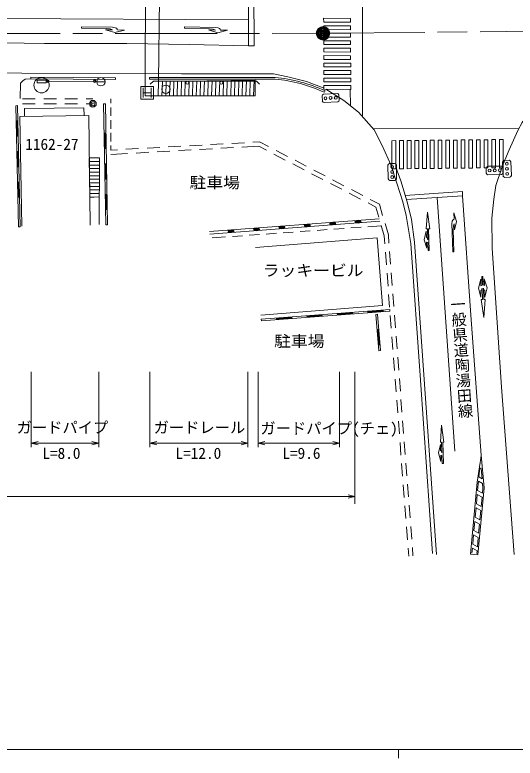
# Model space of a CAD drawing. Units: millimetres, scale not verified. Extents: x 40000 to 680000, y 20000 to 380000.
# Drawn here: x 222792 to 281745, y 204000 to 291642 of the extents above; entities that cross this region are included whole.
import ezdxf
from ezdxf.enums import TextEntityAlignment as Align

# ---------------------------------------------------------------- set-up
doc = ezdxf.new("R2010")
doc.units = ezdxf.units.MM
doc.header["$LTSCALE"] = 1000
doc.header["$PDMODE"] = 32
doc.header["$PDSIZE"] = 500
doc.linetypes.add('CHAIN', pattern=[18.5, 12, -1.5, 3.5, -1.5])
for name, color, linetype, lineweight in [('M-BGD', 7, 'Continuous', 13), ('M-BMK', 2, 'CHAIN', 13), ('M-BMK-OTRS', 5, 'Continuous', 13), ('M-BMK-ROW', 30, 'Continuous', 13), ('M-STR-HTXT', 7, 'Continuous', 13), ('M-STR-STR1', 1, 'Continuous', 13), ('M-STR-STRC', 7, 'Continuous', 13), ('M-TTL-BAND', 7, 'Continuous', 13)]:
    doc.layers.add(name, color=color, linetype=linetype, lineweight=lineweight)
doc.layers.add('M-BMK-HTXT', color=7, linetype='Continuous')
doc.layers.add('M-OTRS', color=6, linetype='Continuous')
doc.styles.add('@ＭＳ ゴシック', font='')
doc.styles.add('ＭＳ ゴシック', font='')
doc.styles.get('@ＭＳ ゴシック').set_extended_font_data('@MS Gothic')
doc.styles.get('ＭＳ ゴシック').set_extended_font_data('MS Gothic')

msp = doc.modelspace()

# ---------------------------------------------------------------- linework, layer by layer
at = {"layer": 'M-BGD'}
for p, q in [((238673, 284070), (253456, 284076)), ((225414, 283946), (226464, 283946)), ((225414, 283646), (225414, 283946)), ((226464, 283646), (225414, 283646)), ((226464, 283946), (226464, 283646)), ((226841, 283800), (232052, 283827)), ((232439, 283761), (233439, 283761)), ((237635, 281713), (237635, 283213)), ((237635, 283213), (239135, 283213)), ((238746, 283464), (239121, 283839)), ((239121, 283839), (251255, 283827)), ((239135, 283213), (239135, 281713)), ((251255, 283827), (251630, 283452)), ((237916, 283026), (237916, 281901)), ((237916, 282463), (238854, 282463)), ((238854, 283026), (238854, 281901)), ((259179, 282294), (260776, 282386)), ((259365, 282690), (259283, 282511)), ((223687, 281760), (225187, 281760)), ((226187, 281759), (227687, 281758)), ((228687, 281758), (230187, 281757)), ((231187, 281756), (231985, 281756)), ((234083, 281219), (234083, 281750)), ((239135, 281713), (237635, 281713)), ((258991, 282083), (259025, 281484)), ((260834, 281388), (259236, 281296)), ((261022, 281599), (260987, 282198)), ((223096, 280937), (222896, 280932)), ((222896, 280932), (223201, 266650)), ((223096, 280937), (223401, 266655)), ((223687, 281160), (225187, 281160)), ((226187, 281159), (227687, 281158)), ((228687, 281158), (230187, 281157)), ((231187, 281156), (231984, 281156)), ((233254, 281163), (233454, 281166)), ((233520, 266876), (233254, 281163)), ((233720, 266879), (233454, 281166)), ((234083, 279719), (234083, 280719)), ((223369, 279666), (223623, 266722)), ((223135, 279137), (222935, 279133)), ((222975, 279134), (223013, 277334)), ((223015, 279134), (223053, 277335)), ((223055, 279135), (223093, 277336)), ((223095, 279136), (223133, 277337)), ((234083, 278219), (234083, 279219)), ((222973, 277333), (223173, 277337)), ((233519, 277678), (233319, 277674)), ((233392, 275875), (233359, 277675)), ((233432, 275876), (233399, 277675)), ((233472, 275876), (233439, 277676)), ((233512, 275877), (233479, 277677)), ((234083, 276719), (234083, 277719)), ((234083, 275688), (234083, 276219)), ((240861, 276063), (242358, 276145)), ((243357, 276201), (244855, 276283)), ((245853, 276338), (247351, 276421)), ((248349, 276476), (249847, 276559)), ((249557, 276042), (251523, 276151)), ((250845, 276614), (251632, 276658)), ((251523, 276151), (252433, 275678)), ((251632, 276658), (252698, 276104)), ((223211, 275538), (223011, 275534)), ((223051, 275534), (223090, 273735)), ((223091, 275535), (223130, 273736)), ((223131, 275536), (223170, 273737)), ((223171, 275537), (223210, 273737)), ((233352, 275874), (233552, 275878)), ((234083, 275688), (234870, 275732)), ((234111, 275189), (236077, 275298)), ((235868, 275787), (237366, 275870)), ((237076, 275353), (238573, 275436)), ((238364, 275925), (239862, 276008)), ((239572, 275491), (241070, 275574)), ((242068, 275629), (243566, 275711)), ((244564, 275767), (246062, 275849)), ((247060, 275904), (248558, 275987)), ((253320, 275218), (254652, 274527)), ((253585, 275644), (254916, 274953)), ((231570, 274357), (232751, 274357)), ((255804, 274492), (257135, 273801)), ((281042, 274505), (280443, 274480)), ((223050, 273734), (223250, 273738)), ((231576, 273937), (232750, 273937)), ((231581, 273517), (232748, 273517)), ((233586, 274078), (233386, 274074)), ((233459, 272276), (233426, 274075)), ((233499, 272276), (233466, 274076)), ((233539, 272277), (233506, 274077)), ((233579, 272278), (233546, 274077)), ((255539, 274066), (256871, 273375)), ((266772, 272308), (266751, 273908)), ((267548, 274119), (266948, 274111)), ((267751, 273921), (267772, 272322)), ((278330, 273582), (278340, 272982)), ((278526, 273786), (280126, 273813)), ((280317, 272674), (280251, 274272)), ((280340, 273017), (280330, 273617)), ((281250, 274313), (281316, 272714)), ((231587, 273097), (232747, 273097)), ((231592, 272677), (232745, 272677)), ((257758, 272914), (259089, 272223)), ((258023, 273340), (259354, 272649)), ((280143, 272813), (278544, 272786)), ((223288, 271939), (223088, 271934)), ((223128, 271935), (223167, 270136)), ((223168, 271936), (223207, 270137)), ((223208, 271937), (223247, 270137)), ((223248, 271938), (223287, 270138)), ((231598, 272257), (232744, 272257)), ((231604, 271837), (232743, 271837)), ((233419, 272275), (233619, 272279)), ((259977, 271762), (261308, 271071)), ((260242, 272188), (261573, 271497)), ((266975, 272111), (267575, 272119)), ((280524, 272482), (281124, 272506)), ((231609, 271417), (232741, 271417)), ((231615, 270997), (232740, 270997)), ((262460, 271036), (263792, 270345)), ((223127, 270135), (223327, 270139)), ((231621, 270577), (232738, 270577)), ((231626, 270157), (232140, 270157)), ((233653, 270479), (233453, 270475)), ((233526, 268676), (233493, 270476)), ((233566, 268677), (233533, 270477)), ((233606, 268678), (233573, 270477)), ((233646, 268678), (233613, 270478)), ((262196, 270610), (263527, 269919)), ((272556, 270117), (274630, 240193)), ((264415, 269458), (265325, 268986)), ((264679, 269884), (265745, 269331)), ((265745, 269331), (266134, 267994)), ((233486, 268675), (233686, 268679)), ((265325, 268986), (265677, 267776)), ((271417, 268394), (271272, 266396)), ((271679, 266408), (271417, 268394)), ((274531, 268291), (274552, 267558)), ((274531, 268291), (274835, 267291)), ((245729, 266078), (265732, 267588)), ((265811, 267314), (245750, 265800)), ((274386, 267435), (274328, 267298)), ((274463, 267525), (274386, 267435)), ((274552, 267558), (274463, 267525)), ((223401, 266655), (223201, 266650)), ((233520, 266876), (233720, 266879)), ((260393, 266372), (261590, 266458)), ((262388, 266515), (263585, 266601)), ((264383, 266658), (265969, 266772)), ((265956, 266816), (266309, 265606)), ((266414, 267033), (266803, 265696)), ((274328, 267298), (274293, 267000)), ((274387, 263700), (274293, 267000)), ((274470, 266783), (274449, 266362)), ((274568, 267008), (274470, 266783)), ((274568, 267008), (274589, 266275)), ((274835, 267291), (274589, 266275)), ((248424, 265512), (249621, 265598)), ((250419, 265655), (251616, 265741)), ((252414, 265798), (253611, 265884)), ((254408, 265942), (255605, 266028)), ((256403, 266085), (257600, 266171)), ((258398, 266228), (259595, 266314)), ((266309, 265606), (266382, 264656)), ((266803, 265696), (266878, 264720)), ((271280, 266124), (271037, 265120)), ((271272, 266396), (271408, 266400)), ((271280, 266124), (271301, 265400)), ((271408, 266400), (271445, 265132)), ((271543, 266404), (271679, 266408)), ((271543, 266404), (271618, 263868)), ((274524, 263704), (274449, 266362)), ((246039, 265341), (247626, 265455)), ((271037, 265120), (271338, 264132)), ((271301, 265400), (271387, 265344)), ((271317, 264856), (271338, 264132)), ((271317, 264856), (271451, 264791)), ((271387, 265344), (271445, 265132)), ((271451, 264791), (271456, 264770)), ((271456, 264770), (271482, 263864)), ((271482, 263864), (271618, 263868)), ((266458, 263659), (266573, 262163)), ((266955, 263723), (267070, 262228)), ((274524, 263704), (274387, 263700)), ((267146, 261230), (267261, 259735)), ((266650, 261166), (266764, 259671)), ((277418, 259408), (277694, 260478)), ((277704, 259703), (277694, 260478)), ((277954, 260790), (277809, 260785)), ((277845, 259779), (277809, 260785)), ((277989, 259821), (277954, 260790)), ((278137, 259730), (278110, 260504)), ((278438, 259450), (278110, 260504)), ((277704, 259703), (277845, 259779)), ((277801, 259185), (277857, 259430)), ((277906, 258073), (277857, 259430)), ((277994, 259799), (277989, 259821)), ((278137, 259730), (277994, 259799)), ((278066, 259208), (278002, 259434)), ((278051, 258078), (278002, 259434)), ((278186, 258374), (278438, 259450)), ((266841, 258674), (266956, 257178)), ((267337, 258738), (267452, 257242)), ((277722, 258346), (277418, 259408)), ((277712, 259122), (277801, 259185)), ((277722, 258346), (277712, 259122)), ((278158, 259149), (278066, 259208)), ((278186, 258374), (278158, 259149)), ((277906, 258073), (277760, 258068)), ((277760, 258068), (278054, 255945)), ((278196, 258084), (278051, 258078)), ((278054, 255945), (278196, 258084)), ((251822, 255755), (266977, 256903)), ((264389, 256667), (266184, 256803)), ((266196, 256643), (266181, 256843)), ((266977, 256903), (266992, 256703)), ((251837, 255556), (266992, 256703)), ((253620, 255851), (255415, 255987)), ((253623, 255811), (255418, 255947)), ((255427, 255827), (255412, 256027)), ((257207, 256163), (257222, 255963)), ((257210, 256123), (259004, 256259)), ((257213, 256083), (259007, 256219)), ((257216, 256043), (259010, 256179)), ((257219, 256003), (259013, 256139)), ((259016, 256099), (259001, 256299)), ((260796, 256435), (260811, 256235)), ((260799, 256395), (262594, 256531)), ((260802, 256355), (262597, 256491)), ((260805, 256315), (262600, 256451)), ((260808, 256275), (262603, 256411)), ((262606, 256371), (262591, 256571)), ((264386, 256707), (264401, 256507)), ((264392, 256627), (266187, 256763)), ((264395, 256587), (266190, 256723)), ((264398, 256547), (266193, 256683)), ((265545, 256340), (265346, 256323)), ((265346, 256323), (265699, 252035)), ((265545, 256340), (265898, 252052)), ((267032, 256181), (267147, 254685)), ((267529, 256245), (267644, 254750)), ((251822, 255755), (251837, 255556)), ((253617, 255891), (253632, 255691)), ((253626, 255771), (255421, 255907)), ((253629, 255731), (255424, 255867)), ((265693, 254546), (265493, 254529)), ((265533, 254533), (265681, 252739)), ((265573, 254536), (265721, 252742)), ((265613, 254539), (265761, 252745)), ((265653, 254542), (265801, 252749)), ((267224, 253688), (267338, 252193)), ((267720, 253752), (267835, 252257)), ((265641, 252735), (265841, 252752)), ((265898, 252052), (265699, 252035)), ((267415, 251196), (267530, 249700)), ((267911, 251260), (268026, 249764)), ((267606, 248703), (267721, 247207)), ((268103, 248767), (268218, 247272)), ((268294, 246274), (268409, 244779)), ((267798, 246210), (267912, 244715)), ((267989, 243718), (268104, 242222)), ((268485, 243782), (268600, 242286)), ((273085, 243256), (272940, 241258)), ((273347, 241270), (273085, 243256)), ((268180, 241225), (268295, 239729)), ((268677, 241289), (268792, 239794)), ((272940, 241258), (273075, 241262)), ((273075, 241262), (273113, 239994)), ((273211, 241266), (273347, 241270)), ((273211, 241266), (273286, 238731)), ((272948, 240986), (272705, 239982)), ((272948, 240986), (272969, 240262)), ((272969, 240262), (273054, 240206)), ((273054, 240206), (273113, 239994)), ((272705, 239982), (273006, 238994)), ((272985, 239719), (273006, 238994)), ((272985, 239719), (273119, 239653)), ((273119, 239653), (273123, 239632)), ((273123, 239632), (273150, 238727)), ((277757, 239719), (277661, 239102)), ((277757, 239719), (278096, 235878)), ((278096, 235878), (277757, 239719)), ((268372, 238732), (268486, 237237)), ((268868, 238796), (268983, 237301)), ((273150, 238727), (273286, 238731)), ((277623, 238858), (277262, 236542)), ((277661, 239102), (277623, 238858)), ((277567, 238247), (277468, 237156)), ((277745, 238147), (277567, 238247)), ((277852, 236940), (277745, 238147)), ((277424, 236664), (277325, 235573)), ((277900, 236397), (277424, 236664)), ((277468, 237156), (277852, 236940)), ((268563, 236240), (268678, 234744)), ((269059, 236304), (269174, 234808)), ((276491, 228034), (277262, 236542)), ((277262, 236542), (276491, 228034)), ((278096, 235878), (277363, 227990)), ((277363, 227990), (278096, 235878)), ((277888, 235256), (277945, 235878)), ((277945, 235878), (277900, 236397)), ((277280, 235082), (277181, 233990)), ((277842, 234766), (277280, 235082)), ((277325, 235573), (277888, 235256)), ((277741, 233675), (277842, 234766)), ((268754, 233747), (268869, 232251)), ((269251, 233811), (269366, 232316)), ((277137, 233499), (277038, 232407)), ((277695, 233185), (277137, 233499)), ((277181, 233990), (277741, 233675)), ((277594, 232094), (277695, 233185)), ((277038, 232407), (277594, 232094)), ((276993, 231916), (276894, 230824)), ((277548, 231604), (276993, 231916)), ((277447, 230513), (277548, 231604)), ((268946, 231254), (269060, 229759)), ((269442, 231318), (269557, 229823)), ((276894, 230824), (277447, 230513)), ((276850, 230333), (276751, 229241)), ((277401, 230023), (276850, 230333)), ((277300, 228932), (277401, 230023)), ((269137, 228762), (269210, 227812)), ((269633, 228826), (269708, 227850)), ((276706, 228750), (276654, 228176)), ((277254, 228442), (276706, 228750)), ((276751, 229241), (277300, 228932)), ((276491, 228034), (277363, 227990)), ((277227, 228147), (277254, 228442))]:
    msp.add_line(p, q, dxfattribs=at)
for points in [[(280353, 274042), (281034, 275733), (282051, 277990), (282563, 278935), (283396, 280072), (285045, 281321), (286006, 282089), (288055, 282826), (290745, 283722), (292478, 284042), (293176, 284674), (296218, 285195), (309788, 285405), (321372, 285421), (335795, 285551)], [(223423, 281761), (223454, 283576), (223728, 283866), (223986, 284046), (224676, 284085)], [(253456, 284274), (238673, 284268), (238673, 284070)], [(259419, 282866), (261578, 281525), (263303, 280187), (265131, 278086), (266113, 276150), (267098, 273953)], [(223920, 279673), (223911, 280607), (230935, 280663), (230955, 279768)], [(231671, 266831), (231497, 279775), (223369, 279666)], [(231564, 274777), (232752, 274777), (232726, 266934)], [(232737, 270167), (231626, 270148), (231564, 274777)], [(271992, 228141), (270577, 248566), (269453, 264665), (268891, 268000), (268517, 269613), (267794, 271794), (267098, 273953)], [(272495, 228028), (269883, 264824), (269515, 267530), (269026, 269611), (268290, 272077), (267674, 273680)], [(281632, 228019), (280155, 247725), (279045, 264115), (279005, 267685), (279229, 269895), (279485, 271528), (280183, 273619)], [(268805, 270353), (275532, 270806), (275561, 270315), (268946, 269880)], [(277757, 239719), (276520, 256223), (275561, 270315)], [(251792, 256234), (266127, 257374), (265492, 265344), (251158, 264204)]]:
    msp.add_lwpolyline(points, dxfattribs=at)
msp.add_lwpolyline([(224676, 284085), (234649, 284027), (234650, 284229), (224678, 284286)], close=True, dxfattribs=at)
for centre, radius in [((225939, 283346), 900), ((232202, 283827), 150), ((232939, 283761), 500), ((226691, 283799), 150), ((226691, 283799), 120), ((226691, 283799), 100), ((232202, 283827), 120), ((232202, 283827), 100), ((240595, 282868), 500), ((243121, 283635), 175), ((247121, 283631), 175), ((259407, 281806), 167), ((260006, 281841), 167), ((260605, 281875), 167), ((267253, 273715), 167), ((278735, 273289), 167), ((279335, 273300), 167), ((279935, 273310), 167), ((280759, 274093), 167), ((280783, 273493), 167), ((267261, 273115), 167), ((267270, 272515), 167), ((280808, 272894), 167)]:
    msp.add_circle(centre, radius, dxfattribs=at)
for centre, radius, start, end in [((251619, 265610), 18754, 65.60529, 84.3773), ((251619, 265610), 18557, 65.60529, 84.31718), ((259284, 282011), 302, 110.42216, 166.17095), ((260691, 282077), 320, 22.09313, 74.49997), ((259314, 281595), 310, 201.11599, 255.47711), ((260715, 281683), 318, 291.86678, 344.72632), ((280550, 274190), 310, 110.15674, 164.51787), ((280965, 274212), 302, 19.46291, 75.2117), ((267047, 273817), 310, 108.59366, 162.95478), ((267463, 273828), 302, 17.89983, 73.64862), ((278633, 273486), 318, 109.55799, 162.41753), ((280036, 273517), 310, 18.8072, 73.16832), ((278642, 273091), 320, 199.78434, 252.19118), ((280049, 273101), 302, 288.11337, 343.86216), ((280613, 272787), 318, 200.90753, 253.76708), ((281009, 272805), 320, 291.13389, 343.54072), ((267072, 272413), 318, 199.34445, 252.20399), ((267468, 272421), 320, 289.5708, 341.97764), ((263205, 267451), 354, 193.11386, 355.51904), ((263263, 267068), 354, 13.11386, 175.51904), ((263205, 267451), 283, 195.3379, 353.295), ((263263, 267068), 283, 15.3379, 173.295), ((263205, 267451), 212, 199.08422, 349.54867), ((263205, 267451), 142, 206.79595, 341.83694), ((263205, 267451), 100, 217.11362, 331.51928), ((251239, 266548), 354, 193.11386, 355.51904), ((251297, 266165), 354, 13.11386, 175.51904), ((251239, 266548), 283, 195.3379, 353.295), ((251297, 266165), 283, 15.3379, 173.295), ((251239, 266548), 212, 199.08422, 349.54867), ((251239, 266548), 142, 206.79595, 341.83694), ((251239, 266548), 100, 217.11362, 331.51928), ((254230, 266774), 354, 193.11386, 355.51904), ((254289, 266390), 354, 13.11386, 175.51904), ((254230, 266774), 283, 195.3379, 353.295), ((254289, 266390), 283, 15.3379, 173.295), ((254230, 266774), 212, 199.08422, 349.54867), ((254289, 266390), 212, 19.08422, 169.54867), ((254230, 266774), 142, 206.79595, 341.83694), ((254230, 266774), 100, 217.11362, 331.51928), ((254289, 266390), 142, 26.79595, 161.83694), ((254289, 266390), 100, 37.11362, 151.51928), ((257222, 267000), 354, 193.11386, 355.51904), ((257280, 266616), 354, 13.11386, 175.51904), ((257222, 267000), 283, 195.3379, 353.295), ((257280, 266616), 283, 15.3379, 173.295), ((257222, 267000), 212, 199.08422, 349.54867), ((257280, 266616), 212, 19.08422, 169.54867), ((257222, 267000), 142, 206.79595, 341.83694), ((257222, 267000), 100, 217.11362, 331.51928), ((257280, 266616), 142, 26.79595, 161.83694), ((257280, 266616), 100, 37.11362, 151.51928), ((260213, 267226), 354, 193.11386, 355.51904), ((260272, 266842), 354, 13.11386, 175.51904), ((260213, 267226), 283, 195.3379, 353.295), ((260272, 266842), 283, 15.3379, 173.295), ((260213, 267226), 212, 199.08422, 349.54867), ((260272, 266842), 212, 19.08422, 169.54867), ((260213, 267226), 142, 206.79595, 341.83694), ((260213, 267226), 100, 217.11362, 331.51928), ((260272, 266842), 142, 26.79595, 161.83694), ((260272, 266842), 100, 37.11362, 151.51928), ((263263, 267068), 212, 19.08422, 169.54867), ((263263, 267068), 142, 26.79595, 161.83694), ((263263, 267068), 100, 37.11362, 151.51928), ((248247, 266322), 354, 193.11386, 355.51904), ((248306, 265939), 354, 13.11386, 175.51904), ((248247, 266322), 283, 195.3379, 353.295), ((248306, 265939), 283, 15.3379, 173.295), ((248247, 266322), 212, 199.08422, 349.54867), ((248306, 265939), 212, 19.08422, 169.54867), ((248247, 266322), 142, 206.79595, 341.83694), ((248247, 266322), 100, 217.11362, 331.51928), ((248306, 265939), 142, 26.79595, 161.83694), ((248306, 265939), 100, 37.11362, 151.51928), ((251297, 266165), 212, 19.08422, 169.54867), ((251297, 266165), 142, 26.79595, 161.83694), ((251297, 266165), 100, 37.11362, 151.51928)]:
    msp.add_arc(centre, radius, start, end, dxfattribs=at)
at = {"layer": 'M-BMK'}
for points in [[(259111, 289465), (309142, 289944), (352487, 289902), (403619, 290105), (475997, 290593), (543892, 291212), (568269, 291356)], [(67747, 289170), (127526, 289186), (167938, 289329), (216116, 289420), (259111, 289465)]]:
    msp.add_lwpolyline(points, dxfattribs=at)
at = {"layer": 'M-BMK-OTRS'}
msp.add_lwpolyline([(114722, 285202), (171581, 285374), (187052, 285176), (198471, 284915), (209149, 284811), (223598, 284766), (242420, 284692), (253281, 284691), (254978, 284343), (257141, 283802), (259116, 283055), (259220, 282990)], dxfattribs=at)
at = {"layer": 'M-BMK-ROW'}
msp.add_circle((231984, 281156), 400, dxfattribs=at)
msp.add_point((231984, 281156), dxfattribs=at)
at = {"layer": 'M-OTRS'}
msp.add_point((259111, 289465), dxfattribs=at)
at = {"layer": 'M-STR-HTXT'}
for p, q in [((224724, 249556), (224724, 240670)), ((232677, 249556), (232677, 240670)), ((238714, 249556), (238714, 240670)), ((250245, 249556), (250245, 240670)), ((251455, 249556), (251455, 240670)), ((261044, 249556), (261044, 240670)), ((262860, 249556), (262860, 233992)), ((224724, 241123), (225524, 241323)), ((224724, 241123), (232677, 241123)), ((224724, 241123), (225524, 240923)), ((232677, 241123), (231877, 241323)), ((232677, 241123), (231877, 240923)), ((238714, 241123), (239514, 241323)), ((238714, 241123), (250245, 241123)), ((238714, 241123), (239514, 240923)), ((250245, 241123), (249445, 241323)), ((250245, 241123), (249445, 240923)), ((251455, 241123), (252255, 241323)), ((251455, 241123), (261044, 241123)), ((251455, 241123), (252255, 240923)), ((261044, 241123), (260244, 241323)), ((261044, 241123), (260244, 240923)), ((262860, 234853), (262060, 235053)), ((138717, 234853), (262860, 234853)), ((262860, 234853), (262060, 234653))]:
    msp.add_line(p, q, dxfattribs=at)
at = {"layer": 'M-STR-STR1'}
for p, q in [((239722, 283767), (239846, 295288)), ((240172, 283774), (240122, 282102)), ((240623, 283780), (240573, 282102)), ((241073, 283786), (241023, 282102)), ((241524, 283793), (241473, 282102)), ((241974, 283799), (241923, 282102)), ((242424, 283806), (242373, 282102)), ((242875, 283812), (242824, 282102)), ((243325, 283818), (243274, 282101)), ((243775, 283825), (243724, 282101)), ((244226, 283831), (244174, 282101)), ((244676, 283838), (244624, 282101)), ((245127, 283844), (245075, 282101)), ((245577, 283850), (245525, 282101)), ((246027, 283857), (245975, 282101)), ((246478, 283863), (246425, 282101)), ((246928, 283870), (246875, 282101)), ((247379, 283876), (247326, 282101)), ((247829, 283882), (247776, 282101)), ((248279, 283889), (248226, 282101)), ((248730, 283895), (248676, 282101)), ((249180, 283902), (249126, 282101)), ((249631, 283908), (249577, 282101)), ((250081, 283914), (250027, 282100)), ((250531, 283921), (250477, 282100)), ((250982, 283927), (250927, 282100))]:
    msp.add_line(p, q, dxfattribs=at)
msp.add_lwpolyline([(239850, 297056), (238195, 297105), (238145, 282081), (239672, 282102)], dxfattribs=at)
msp.add_lwpolyline([(239722, 283767), (239672, 282102), (251127, 282100), (251120, 283929)], close=True, dxfattribs=at)
at = {"layer": 'M-STR-STRC'}
for p, q in [((263738, 295723), (263759, 279663)), ((215891, 291241), (250322, 291047)), ((230627, 290085), (230630, 290237)), ((230630, 290237), (234284, 290178)), ((234612, 290124), (234284, 290178)), ((234760, 290054), (234612, 290124)), ((242768, 290060), (242770, 290212)), ((242770, 290212), (246424, 290153)), ((246752, 290099), (246424, 290153)), ((246901, 290029), (246752, 290099)), ((230627, 290085), (233571, 290037)), ((234279, 289873), (233467, 289886)), ((234578, 289564), (233467, 289886)), ((234035, 289992), (233571, 290037)), ((234279, 289873), (234035, 289992)), ((235699, 289850), (234578, 289564)), ((234856, 289964), (234760, 290054)), ((234888, 289863), (234856, 289964)), ((235699, 289850), (234888, 289863)), ((242768, 290060), (245711, 290012)), ((246419, 289849), (245607, 289862)), ((246718, 289539), (245607, 289862)), ((246175, 289968), (245711, 290012)), ((246419, 289849), (246175, 289968)), ((247840, 289825), (246718, 289539)), ((246996, 289939), (246901, 290029)), ((247028, 289839), (246996, 289939)), ((247840, 289825), (247028, 289839)), ((262333, 280939), (262304, 282857)), ((264985, 278254), (282163, 278197))]:
    msp.add_line(p, q, dxfattribs=at)
for points in [[(250309, 294356), (250335, 288009), (250980, 288009), (250936, 294352)], [(250335, 288009), (243380, 288134), (235977, 288270), (226286, 288251), (216693, 288403), (211681, 288531)]]:
    msp.add_lwpolyline(points, dxfattribs=at)
for points in [[(259180, 291236), (262340, 291225), (262342, 290775), (259182, 290786)], [(259184, 290356), (262344, 290345), (262346, 289895), (259187, 289906)], [(259189, 289476), (262348, 289465), (262350, 289015), (259191, 289026)], [(259193, 288596), (262352, 288586), (262355, 288136), (259195, 288146)], [(259197, 287716), (262357, 287706), (262359, 287256), (259199, 287266)], [(259201, 286836), (262361, 286826), (262363, 286376), (259204, 286386)], [(259206, 285957), (262365, 285946), (262367, 285496), (259208, 285507)], [(259210, 285077), (262369, 285066), (262372, 284616), (259212, 284627)], [(259214, 284197), (262374, 284186), (262376, 283736), (259216, 283747)], [(259218, 283317), (262378, 283306), (262380, 282856), (259221, 282867)], [(267224, 276804), (267224, 273484), (267674, 273489), (267674, 276808)], [(268129, 276813), (268129, 273493), (268579, 273498), (268579, 276818)], [(269035, 276822), (269035, 273503), (269485, 273507), (269485, 276827)], [(269941, 276832), (269941, 273512), (270391, 273517), (270391, 276837)], [(270846, 276841), (270846, 273522), (271296, 273526), (271296, 276846)], [(271752, 276851), (271752, 273531), (272202, 273536), (272202, 276855)], [(272658, 276860), (272658, 273541), (273108, 273545), (273108, 276865)], [(273563, 276870), (273563, 273550), (274013, 273555), (274013, 276874)], [(274469, 276879), (274469, 273559), (274919, 273564), (274919, 276884)], [(275375, 276889), (275375, 273569), (275825, 273574), (275825, 276893)], [(276280, 276898), (276280, 273578), (276730, 273583), (276730, 276903)], [(277186, 276907), (277186, 273588), (277636, 273593), (277636, 276912)], [(278092, 276917), (278092, 273597), (278542, 273602), (278542, 276922)], [(278997, 276926), (278997, 273607), (279447, 273611), (279447, 276931)], [(279903, 276936), (279903, 273616), (280353, 273621), (280353, 276941)]]:
    msp.add_lwpolyline(points, close=True, dxfattribs=at)
at = {"layer": 'M-TTL-BAND'}
for p, q in [((40000, 205000), (579000, 205000)), ((268000, 205000), (268000, 204000))]:
    msp.add_line(p, q, dxfattribs=at)
for radius in [800, 726, 651, 578, 486, 378, 298, 205, 87.8]:
    msp.add_circle((259111, 289465), radius, dxfattribs=at)

# ---------------------------------------------------------------- texts
at = {"layer": 'M-BGD', "style": 'ＭＳ ゴシック', "width": 1.1}
for s, p in [('駐車場', (243375, 270806)), ('ラッキービル', (251997, 260447)), ('駐車場', (253343, 252103))]:
    msp.add_text(s, height=1320, dxfattribs=at).set_placement(p, align=Align.BOTTOM_LEFT)
at = {"layer": 'M-BGD', "style": '@ＭＳ ゴシック'}
msp.add_text('一般県道陶湯田線', height=1320, rotation=274.068, dxfattribs=at).set_placement((275428, 251237), align=Align.MIDDLE_CENTER)
at = {"layer": 'M-BMK-HTXT', "style": 'ＭＳ ゴシック'}
msp.add_text('1162-27', height=1320, dxfattribs=at).set_placement((227156, 275330), align=Align.BOTTOM_CENTER)
at = {"layer": 'M-STR-HTXT', "style": 'ＭＳ ゴシック'}
for s, p in [('ガードパイプ', (228396, 241933)), ('ガードレール', (244538, 241933)), ('ガードパイプ(チェ)', (259818, 241834)), ('L=8.0', (228274, 238892)), ('L=12.0', (244415, 238892)), ('L=9.6', (256558, 238892))]:
    msp.add_text(s, height=1320, dxfattribs=at).set_placement(p, align=Align.BOTTOM_CENTER)

doc.saveas('drawing.dxf')
